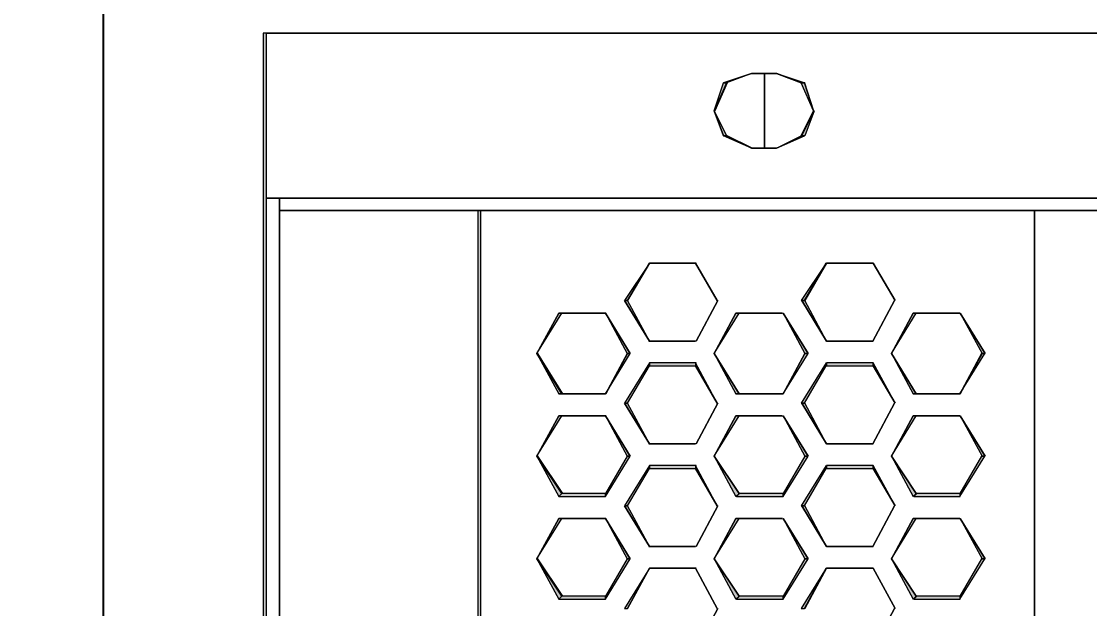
# Model space of a CAD drawing. Header units: millimetres. Extents: x -11 to 1219, y 0 to 1751.
# Drawn here: x 667.7 to 811.8, y 1519.3 to 1598.5 of the extents above; entities that cross this region are included whole.
import ezdxf

# ---------------------------------------------------------------- set-up
doc = ezdxf.new("R2010")
doc.units = ezdxf.units.MM
doc.header["$LTSCALE"] = 10
doc.layers.get('Defpoints').update_dxf_attribs({"linetype": 'CONTINUOUS'})
for name, color, linetype in [('1', 7, 'CONTINUOUS'), ('PDF2_Geometry', 7, 'CONTINUOUS'), ('PDF2_Solid Fills', 7, 'CONTINUOUS'), ('PSYMS', 7, 'CONTINUOUS')]:
    doc.layers.add(name, color=color, linetype=linetype)
doc.styles.get("Standard").update_dxf_attribs({"font": '', "width": 0.8})
doc.styles.get('Standard').set_extended_font_data('Meiryo UI')
doc.dimstyles.get("Standard").update_dxf_attribs({"dimtxt": 8, "dimasz": 2, "dimexe": 1.5, "dimexo": 1.5, "dimgap": 1.8, "dimtad": 1, "dimdec": 3, "dimdsep": 46, "dimtxsty": 'Standard', "dimcen": 0, "dimclrd": 4, "dimclre": 4, "dimclrt": 4, "dimadec": 0, "dimazin": 0, "dimtfac": 1, "dimtdec": 3, "dimtmove": 0, "dimatfit": 3, "dimfxl": 1, "dimtolj": 1, "dimtzin": 1, "dimarcsym": 0})

# ---------------------------------------------------------------- blocks, each defined once
blk = doc.blocks.new('Sinee')
at = {"layer": 'PDF2_Geometry', "lineweight": 5}
for points in [[(389.45, 0), (0, 0)], [(389.45, 0), (0, 0)], [(0, 0), (-0.42, 0), (-0.42, -696.11), (0, -696.11)], [(65.42, -5.45), (61.64, -6.71)], [(65.42, -5.45), (62.06, -6.71), (61.64, -6.71)], [(68.77, -5.45), (65.42, -5.45)], [(68.77, -5.45), (65.42, -5.45)], [(67.17, -5.45), (67.17, -15.52)], [(67.17, -5.45), (67.17, -15.52)], [(72.13, -6.71), (68.77, -5.45)], [(72.62, -6.71), (72.2, -6.71), (68.84, -5.45)], [(61.64, -6.71), (62.06, -6.71), (60.39, -10.48)], [(62.13, -6.71), (60.46, -10.48)], [(73.8, -10.48), (72.13, -6.71), (72.55, -6.71)], [(73.8, -10.48), (72.55, -6.71)], [(60.39, -10.48), (61.64, -13.84)], [(60.39, -10.48), (62.06, -13.84), (61.64, -13.84)], [(72.13, -13.84), (73.8, -10.48)], [(72.62, -13.84), (72.2, -13.84), (73.87, -10.48)], [(61.64, -13.84), (62.06, -13.84), (65.42, -15.52)], [(62.13, -13.84), (65.49, -15.52)], [(68.77, -15.52), (72.55, -13.84)], [(68.77, -15.52), (72.13, -13.84), (72.55, -13.84)], [(65.42, -15.52), (68.77, -15.52)], [(65.42, -15.52), (68.77, -15.52)], [(0, -22.23), (390, -22.35)], [(0, -22.23), (390, -22.23)], [(1.75, -22.23), (1.75, -673.88)], [(1.75, -22.23), (1.75, -673.88)], [(390, -23.9), (1.68, -23.9)], [(390, -23.9), (1.68, -23.9)], [(103.58, -23.9), (28.52, -23.9)], [(28.93, -23.9), (28.52, -23.9), (28.52, -672.21), (28.93, -672.21)], [(103.58, -23.9), (28.93, -23.9)], [(103.58, -672.21), (103.58, -23.91)], [(103.58, -672.21), (103.58, -23.91)], [(48.29, -36.06), (48.71, -36.06), (51.65, -31.03)], [(48.71, -36.06), (51.65, -31.03)], [(51.65, -31.03), (57.94, -31.03)], [(51.65, -31.03), (57.94, -31.03)], [(57.87, -31.03), (60.81, -36.06)], [(57.87, -31.03), (60.81, -36.06)], [(72.13, -36.06), (72.55, -36.06), (75.48, -31.03)], [(72.62, -36.06), (75.55, -31.03)], [(75.55, -31.03), (81.84, -31.03)], [(75.55, -31.03), (81.84, -31.03)], [(81.84, -31.03), (84.78, -36.06)], [(81.84, -31.03), (84.78, -36.06)], [(51.65, -41.52), (48.29, -36.06)], [(51.65, -41.52), (48.71, -36.06), (48.29, -36.06)], [(60.88, -36.06), (57.94, -41.52)], [(60.88, -36.06), (57.94, -41.52)], [(75.55, -41.52), (72.2, -36.06)], [(75.55, -41.52), (72.62, -36.06), (72.2, -36.06)], [(84.71, -36.06), (81.77, -41.52)], [(84.71, -36.06), (81.77, -41.52)], [(36.48, -43.19), (39.42, -37.74)], [(36.48, -43.19), (39.84, -37.74), (39.42, -37.74)], [(39.42, -37.74), (45.71, -37.74)], [(39.91, -37.74), (45.78, -37.74)], [(45.71, -37.74), (49.06, -43.19)], [(45.71, -37.74), (48.64, -43.19), (49.06, -43.19)], [(60.39, -43.19), (63.32, -37.74)], [(60.39, -43.19), (63.74, -37.74), (63.32, -37.74)], [(63.32, -37.74), (69.61, -37.74)], [(63.74, -37.74), (69.61, -37.74)], [(69.68, -37.74), (73.04, -43.19)], [(69.68, -37.74), (72.62, -43.19), (73.04, -43.19)], [(84.29, -43.19), (87.22, -37.74)], [(84.29, -43.19), (87.64, -37.74), (87.22, -37.74)], [(87.22, -37.74), (93.51, -37.74)], [(87.64, -37.74), (93.51, -37.74)], [(93.58, -37.74), (96.94, -43.19)], [(93.58, -37.74), (96.52, -43.19), (96.94, -43.19)], [(57.87, -41.52), (51.58, -41.52)], [(57.87, -41.52), (51.58, -41.52)], [(81.84, -41.52), (75.55, -41.52)], [(81.84, -41.52), (75.55, -41.52)], [(39.42, -48.64), (39.84, -48.64), (36.48, -43.19)], [(39.91, -48.64), (36.55, -43.19)], [(49.06, -43.19), (48.64, -43.19), (45.71, -48.64)], [(48.71, -43.19), (45.78, -48.64)], [(63.74, -48.64), (60.39, -43.19)], [(63.32, -48.64), (63.74, -48.64), (60.39, -43.19)], [(72.62, -43.19), (69.68, -48.64)], [(73.04, -43.19), (72.62, -43.19), (69.68, -48.64)], [(87.64, -48.64), (84.29, -43.19)], [(87.22, -48.64), (87.64, -48.64), (84.29, -43.19)], [(96.87, -43.19), (96.45, -43.19), (93.51, -48.64)], [(96.52, -43.19), (93.58, -48.64)], [(48.29, -49.9), (48.71, -49.9), (51.65, -44.87), (51.65, -44.45)], [(57.94, -44.45), (51.65, -44.45), (51.65, -44.87), (57.94, -44.87)], [(57.87, -44.45), (57.87, -44.87), (60.81, -49.9)], [(72.13, -49.9), (72.55, -49.9), (75.48, -44.87), (75.48, -44.45)], [(81.84, -44.45), (75.55, -44.45), (75.55, -44.87), (81.84, -44.87)], [(81.84, -44.45), (81.84, -44.87), (84.78, -49.9)], [(57.87, -44.87), (60.81, -49.9)], [(81.84, -44.87), (84.78, -49.9)], [(45.71, -48.64), (39.42, -48.64)], [(45.71, -48.64), (39.42, -48.64), (39.84, -48.64)], [(69.68, -48.64), (63.39, -48.64)], [(69.68, -48.64), (63.39, -48.64), (63.81, -48.64)], [(93.58, -48.64), (87.29, -48.64)], [(93.58, -48.64), (87.29, -48.64), (87.71, -48.64)], [(51.65, -55.35), (48.29, -49.9)], [(51.65, -55.35), (48.71, -49.9), (48.29, -49.9)], [(60.88, -49.9), (57.94, -55.35)], [(60.88, -49.9), (57.94, -55.35)], [(75.55, -55.35), (72.2, -49.9)], [(75.55, -55.35), (72.62, -49.9), (72.2, -49.9)], [(84.71, -49.9), (81.77, -55.35)], [(84.71, -49.9), (81.77, -55.35)], [(36.48, -57.03), (39.42, -51.58)], [(36.48, -57.03), (39.84, -51.58), (39.42, -51.58)], [(39.42, -51.58), (45.71, -51.58)], [(39.91, -51.58), (45.78, -51.58)], [(45.71, -51.58), (49.06, -57.03)], [(45.71, -51.58), (48.64, -57.03), (49.06, -57.03)], [(60.39, -57.03), (63.32, -51.58)], [(60.39, -57.03), (63.74, -51.58), (63.32, -51.58)], [(63.32, -51.58), (69.61, -51.58)], [(63.74, -51.58), (69.61, -51.58)], [(69.68, -51.58), (73.04, -57.03)], [(69.68, -51.58), (72.62, -57.03), (73.04, -57.03)], [(84.29, -57.03), (87.22, -51.58)], [(84.29, -57.03), (87.64, -51.58), (87.22, -51.58)], [(87.22, -51.58), (93.51, -51.58)], [(87.64, -51.58), (93.51, -51.58)], [(93.58, -51.58), (96.94, -57.03)], [(93.58, -51.58), (96.52, -57.03), (96.94, -57.03)], [(57.87, -55.35), (51.58, -55.35)], [(57.87, -55.35), (51.58, -55.35)], [(81.84, -55.35), (75.55, -55.35)], [(81.84, -55.35), (75.55, -55.35)], [(39.42, -62.48), (39.84, -62.06), (36.48, -57.03)], [(39.91, -62.06), (36.55, -57.03)], [(49.06, -57.03), (48.64, -57.03), (45.71, -62.06), (45.71, -62.48)], [(63.74, -62.06), (60.39, -57.03)], [(63.32, -62.48), (63.74, -62.06), (60.39, -57.03)], [(73.04, -57.03), (72.62, -57.03), (69.68, -62.06), (69.68, -62.48)], [(87.64, -62.06), (84.29, -57.03)], [(87.22, -62.48), (87.64, -62.06), (84.29, -57.03)], [(96.87, -57.03), (96.45, -57.03), (93.51, -62.06), (93.51, -62.48)], [(48.29, -63.74), (48.71, -63.74), (51.65, -58.71), (51.65, -58.29)], [(57.94, -58.29), (51.65, -58.29), (51.65, -58.71), (57.94, -58.71)], [(57.87, -58.29), (57.87, -58.71), (60.81, -63.74)], [(57.87, -58.71), (60.81, -63.74)], [(72.13, -63.74), (72.55, -63.74), (75.48, -58.71), (75.48, -58.29)], [(81.84, -58.29), (75.55, -58.29), (75.55, -58.71), (81.84, -58.71)], [(81.84, -58.29), (81.84, -58.71), (84.78, -63.74)], [(81.84, -58.71), (84.78, -63.74)], [(45.71, -62.48), (45.71, -62.06), (39.84, -62.06), (39.42, -62.48)], [(69.68, -62.48), (69.68, -62.06), (63.81, -62.06), (63.39, -62.48)], [(93.58, -62.48), (93.58, -62.06), (87.71, -62.06), (87.29, -62.48)], [(51.65, -69.19), (48.29, -63.74)], [(51.65, -69.19), (48.71, -63.74), (48.29, -63.74)], [(60.88, -63.74), (57.94, -69.19)], [(60.88, -63.74), (57.94, -69.19)], [(75.55, -69.19), (72.2, -63.74)], [(75.55, -69.19), (72.62, -63.74), (72.2, -63.74)], [(84.71, -63.74), (81.77, -69.19)], [(84.71, -63.74), (81.77, -69.19)], [(36.48, -70.87), (39.42, -65.42)], [(36.48, -70.87), (39.84, -65.42), (39.42, -65.42)], [(39.42, -65.42), (45.71, -65.42)], [(39.91, -65.42), (45.78, -65.42)], [(45.71, -65.42), (49.06, -70.87)], [(45.71, -65.42), (48.64, -70.87), (49.06, -70.87)], [(60.39, -70.87), (63.32, -65.42)], [(60.39, -70.87), (63.74, -65.42), (63.32, -65.42)], [(63.32, -65.42), (69.61, -65.42)], [(63.74, -65.42), (69.61, -65.42)], [(69.68, -65.42), (73.04, -70.87)], [(69.68, -65.42), (72.62, -70.87), (73.04, -70.87)], [(84.29, -70.87), (87.22, -65.42)], [(84.29, -70.87), (87.64, -65.42), (87.22, -65.42)], [(87.22, -65.42), (93.51, -65.42)], [(87.64, -65.42), (93.51, -65.42)], [(93.58, -65.42), (96.94, -70.87)], [(93.58, -65.42), (96.52, -70.87), (96.94, -70.87)], [(57.87, -69.19), (51.58, -69.19)], [(57.87, -69.19), (51.58, -69.19)], [(81.84, -69.19), (75.55, -69.19)], [(81.84, -69.19), (75.55, -69.19)], [(39.42, -76.32), (39.84, -75.9), (36.48, -70.87)], [(39.91, -75.9), (36.55, -70.87)], [(49.06, -70.87), (48.64, -70.87), (45.71, -75.9), (45.71, -76.32)], [(63.74, -75.9), (60.39, -70.87)], [(63.32, -76.32), (63.74, -75.9), (60.39, -70.87)], [(73.04, -70.87), (72.62, -70.87), (69.68, -75.9), (69.68, -76.32)], [(87.64, -75.9), (84.29, -70.87)], [(87.22, -76.32), (87.64, -75.9), (84.29, -70.87)], [(96.87, -70.87), (96.45, -70.87), (93.51, -75.9), (93.51, -76.32)], [(48.29, -77.58), (48.71, -77.58), (51.65, -72.13)], [(48.71, -77.58), (51.65, -72.13)], [(51.65, -72.13), (57.94, -72.13)], [(51.65, -72.13), (57.94, -72.13)], [(57.87, -72.13), (60.81, -77.58)], [(57.87, -72.13), (60.81, -77.58)], [(72.13, -77.58), (72.55, -77.58), (75.48, -72.13)], [(72.62, -77.58), (75.55, -72.13)], [(75.55, -72.13), (81.84, -72.13)], [(75.55, -72.13), (81.84, -72.13)], [(81.84, -72.13), (84.78, -77.58)], [(81.84, -72.13), (84.78, -77.58)], [(45.71, -76.32), (45.71, -75.9), (39.84, -75.9), (39.42, -76.32)], [(69.68, -76.32), (69.68, -75.9), (63.81, -75.9), (63.39, -76.32)], [(93.58, -76.32), (93.58, -75.9), (87.71, -75.9), (87.29, -76.32)], [(60.88, -77.58), (57.94, -83.03)], [(60.88, -77.58), (57.94, -83.03)], [(84.71, -77.58), (81.77, -83.03)], [(84.71, -77.58), (81.77, -83.03)]]:
    blk.add_lwpolyline(points, close=True, dxfattribs=at)
for points in [[(389.45, 0), (0, 0), (389.45, 0)], [(68.77, -5.45), (65.42, -5.45), (68.77, -5.45)], [(67.17, -5.45), (67.17, -15.52), (67.17, -5.45)], [(65.42, -15.52), (68.77, -15.52), (65.42, -15.52)], [(0, -22.23), (1.75, -22.23)], [(1.75, -22.23), (1.75, -673.88), (1.75, -22.23)], [(390, -23.9), (1.68, -23.9), (390, -23.9)], [(103.58, -23.9), (28.52, -23.9), (103.58, -23.9)], [(103.58, -672.21), (103.58, -23.91), (103.58, -672.21)], [(51.65, -31.03), (57.94, -31.03), (51.65, -31.03)], [(57.87, -31.03), (60.81, -36.06), (57.87, -31.03)], [(75.55, -31.03), (81.84, -31.03), (75.55, -31.03)], [(81.84, -31.03), (84.78, -36.06), (81.84, -31.03)], [(60.88, -36.06), (57.94, -41.52), (60.88, -36.06)], [(84.71, -36.06), (81.77, -41.52), (84.71, -36.06)], [(39.42, -37.74), (45.71, -37.74), (39.42, -37.74)], [(63.32, -37.74), (69.61, -37.74), (63.32, -37.74)], [(87.22, -37.74), (93.51, -37.74), (87.22, -37.74)], [(57.87, -41.52), (51.58, -41.52), (57.87, -41.52)], [(81.84, -41.52), (75.55, -41.52), (81.84, -41.52)], [(45.71, -48.64), (39.42, -48.64), (45.71, -48.64)], [(69.68, -48.64), (63.39, -48.64), (69.68, -48.64)], [(93.58, -48.64), (87.29, -48.64), (93.58, -48.64)], [(60.88, -49.9), (57.94, -55.35), (60.88, -49.9)], [(84.71, -49.9), (81.77, -55.35), (84.71, -49.9)], [(39.42, -51.58), (45.71, -51.58), (39.42, -51.58)], [(63.32, -51.58), (69.61, -51.58), (63.32, -51.58)], [(87.22, -51.58), (93.51, -51.58), (87.22, -51.58)], [(57.87, -55.35), (51.58, -55.35), (57.87, -55.35)], [(81.84, -55.35), (75.55, -55.35), (81.84, -55.35)], [(60.88, -63.74), (57.94, -69.19), (60.88, -63.74)], [(84.71, -63.74), (81.77, -69.19), (84.71, -63.74)], [(39.42, -65.42), (45.71, -65.42), (39.42, -65.42)], [(63.32, -65.42), (69.61, -65.42), (63.32, -65.42)], [(87.22, -65.42), (93.51, -65.42), (87.22, -65.42)], [(57.87, -69.19), (51.58, -69.19), (57.87, -69.19)], [(81.84, -69.19), (75.55, -69.19), (81.84, -69.19)], [(51.65, -72.13), (57.94, -72.13), (51.65, -72.13)], [(57.87, -72.13), (60.81, -77.58), (57.87, -72.13)], [(75.55, -72.13), (81.84, -72.13), (75.55, -72.13)], [(81.84, -72.13), (84.78, -77.58), (81.84, -72.13)], [(60.88, -77.58), (57.94, -83.03), (60.88, -77.58)], [(84.71, -77.58), (81.77, -83.03), (84.71, -77.58)]]:
    blk.add_lwpolyline(points, dxfattribs=at)
at = {"layer": 'PDF2_Solid Fills', "lineweight": 5, "transparency": 33554559}
for points in [[(0, 0), (-0.42, 0), (0, -696.11)], [(-0.35, 0), (0.07, -696.11), (-0.35, -696.11)], [(65.42, -5.45), (61.64, -6.71), (62.06, -6.71)], [(72.62, -6.71), (72.2, -6.71), (68.84, -5.45)], [(61.64, -6.71), (62.06, -6.71), (60.39, -10.48)], [(73.8, -10.48), (72.55, -6.71), (72.13, -6.71)], [(60.39, -10.48), (61.64, -13.84), (62.06, -13.84)], [(72.62, -13.84), (72.2, -13.84), (73.87, -10.48)], [(61.64, -13.84), (62.06, -13.84), (65.42, -15.52)], [(68.77, -15.52), (72.55, -13.84), (72.13, -13.84)], [(28.93, -23.9), (28.52, -23.9), (28.93, -672.21)], [(28.59, -23.9), (29, -672.21), (28.59, -672.21)], [(48.29, -36.06), (48.71, -36.06), (51.65, -31.03)], [(72.13, -36.06), (72.55, -36.06), (75.48, -31.03)], [(51.65, -41.52), (48.29, -36.06), (48.71, -36.06)], [(75.55, -41.52), (72.2, -36.06), (72.62, -36.06)], [(36.48, -43.19), (39.42, -37.74), (39.84, -37.74)], [(45.71, -37.74), (49.06, -43.19), (48.64, -43.19)], [(60.39, -43.19), (63.32, -37.74), (63.74, -37.74)], [(69.68, -37.74), (73.04, -43.19), (72.62, -43.19)], [(84.29, -43.19), (87.22, -37.74), (87.64, -37.74)], [(93.58, -37.74), (96.94, -43.19), (96.52, -43.19)], [(39.42, -48.64), (39.84, -48.64), (36.48, -43.19)], [(49.06, -43.19), (48.64, -43.19), (45.71, -48.64)], [(63.32, -48.64), (63.74, -48.64), (60.39, -43.19)], [(73.04, -43.19), (72.62, -43.19), (69.68, -48.64)], [(87.22, -48.64), (87.64, -48.64), (84.29, -43.19)], [(96.87, -43.19), (96.45, -43.19), (93.51, -48.64)], [(48.29, -49.9), (48.71, -49.9), (51.65, -44.45)], [(48.71, -49.9), (51.65, -44.45), (51.65, -44.87)], [(51.65, -44.45), (51.65, -44.87), (57.94, -44.45)], [(51.65, -44.87), (57.94, -44.45), (57.94, -44.87)], [(57.87, -44.45), (57.87, -44.87), (60.81, -49.9)], [(72.13, -49.9), (72.55, -49.9), (75.48, -44.45)], [(72.62, -49.9), (75.55, -44.45), (75.55, -44.87)], [(75.55, -44.45), (75.55, -44.87), (81.84, -44.45)], [(75.55, -44.87), (81.84, -44.45), (81.84, -44.87)], [(81.84, -44.45), (81.84, -44.87), (84.78, -49.9)], [(51.65, -55.35), (48.29, -49.9), (48.71, -49.9)], [(75.55, -55.35), (72.2, -49.9), (72.62, -49.9)], [(36.48, -57.03), (39.42, -51.58), (39.84, -51.58)], [(45.71, -51.58), (49.06, -57.03), (48.64, -57.03)], [(60.39, -57.03), (63.32, -51.58), (63.74, -51.58)], [(69.68, -51.58), (73.04, -57.03), (72.62, -57.03)], [(84.29, -57.03), (87.22, -51.58), (87.64, -51.58)], [(93.58, -51.58), (96.94, -57.03), (96.52, -57.03)], [(39.42, -62.48), (39.84, -62.06), (36.48, -57.03)], [(49.06, -57.03), (48.64, -57.03), (45.71, -62.48)], [(48.71, -57.03), (45.78, -62.48), (45.78, -62.06)], [(63.32, -62.48), (63.74, -62.06), (60.39, -57.03)], [(73.04, -57.03), (72.62, -57.03), (69.68, -62.48)], [(72.62, -57.03), (69.68, -62.48), (69.68, -62.06)], [(87.22, -62.48), (87.64, -62.06), (84.29, -57.03)], [(96.87, -57.03), (96.45, -57.03), (93.51, -62.48)], [(96.52, -57.03), (93.58, -62.48), (93.58, -62.06)], [(48.29, -63.74), (48.71, -63.74), (51.65, -58.29)], [(48.71, -63.74), (51.65, -58.29), (51.65, -58.71)], [(51.65, -58.29), (51.65, -58.71), (57.94, -58.29)], [(51.65, -58.71), (57.94, -58.29), (57.94, -58.71)], [(57.87, -58.29), (57.87, -58.71), (60.81, -63.74)], [(72.13, -63.74), (72.55, -63.74), (75.48, -58.29)], [(72.62, -63.74), (75.55, -58.29), (75.55, -58.71)], [(75.55, -58.29), (75.55, -58.71), (81.84, -58.29)], [(75.55, -58.71), (81.84, -58.29), (81.84, -58.71)], [(81.84, -58.29), (81.84, -58.71), (84.78, -63.74)], [(45.71, -62.48), (45.71, -62.06), (39.42, -62.48)], [(45.71, -62.06), (39.42, -62.48), (39.84, -62.06)], [(69.68, -62.48), (69.68, -62.06), (63.39, -62.48)], [(69.68, -62.06), (63.39, -62.48), (63.81, -62.06)], [(93.58, -62.48), (93.58, -62.06), (87.29, -62.48)], [(93.58, -62.06), (87.29, -62.48), (87.71, -62.06)], [(51.65, -69.19), (48.29, -63.74), (48.71, -63.74)], [(75.55, -69.19), (72.2, -63.74), (72.62, -63.74)], [(36.48, -70.87), (39.42, -65.42), (39.84, -65.42)], [(45.71, -65.42), (49.06, -70.87), (48.64, -70.87)], [(60.39, -70.87), (63.32, -65.42), (63.74, -65.42)], [(69.68, -65.42), (73.04, -70.87), (72.62, -70.87)], [(84.29, -70.87), (87.22, -65.42), (87.64, -65.42)], [(93.58, -65.42), (96.94, -70.87), (96.52, -70.87)], [(39.42, -76.32), (39.84, -75.9), (36.48, -70.87)], [(49.06, -70.87), (48.64, -70.87), (45.71, -76.32)], [(48.71, -70.87), (45.78, -76.32), (45.78, -75.9)], [(63.32, -76.32), (63.74, -75.9), (60.39, -70.87)], [(73.04, -70.87), (72.62, -70.87), (69.68, -76.32)], [(72.62, -70.87), (69.68, -76.32), (69.68, -75.9)], [(87.22, -76.32), (87.64, -75.9), (84.29, -70.87)], [(96.87, -70.87), (96.45, -70.87), (93.51, -76.32)], [(96.52, -70.87), (93.58, -76.32), (93.58, -75.9)], [(48.29, -77.58), (48.71, -77.58), (51.65, -72.13)], [(72.13, -77.58), (72.55, -77.58), (75.48, -72.13)], [(45.71, -76.32), (45.71, -75.9), (39.42, -76.32)], [(45.71, -75.9), (39.42, -76.32), (39.84, -75.9)], [(69.68, -76.32), (69.68, -75.9), (63.39, -76.32)], [(69.68, -75.9), (63.39, -76.32), (63.81, -75.9)], [(93.58, -76.32), (93.58, -75.9), (87.29, -76.32)], [(93.58, -75.9), (87.29, -76.32), (87.71, -75.9)]]:
    blk.add_solid(points, dxfattribs=at)
blk = doc.blocks.new('*D145')
at = {"layer": 'Defpoints', "color": 0, "transparency": 16777216}
for p in [(689.01, 1605.43), (678.76, 855.22), (685.87, 855.22)]:
    blk.add_point(p, dxfattribs=at)
at = {"layer": 'PSYMS', "color": 4, "lineweight": -2, "transparency": 16777216}
for p, q in [((687.51, 1605.43), (677.26, 1605.43)), ((678.76, 1603.43), (678.76, 857.22)), ((684.37, 855.22), (677.26, 855.22))]:
    blk.add_line(p, q, dxfattribs=at)
at = {"layer": 'PSYMS', "color": 4, "transparency": 16777216}
for points in [[(678.43, 1603.43), (679.09, 1603.43), (678.76, 1605.43)], [(678.43, 857.22), (679.09, 857.22), (678.76, 855.22)]]:
    blk.add_solid(points, dxfattribs=at)
at = {"layer": 'PSYMS', "color": 4, "transparency": 16777216, "insert": (672.96, 1230.32), "char_height": 8, "attachment_point": 5, "rotation": 90}
blk.add_mtext('\\A1;750.212', dxfattribs=at)

msp = doc.modelspace()

# ---------------------------------------------------------------- block references
at = {"layer": '1'}
msp.add_blockref('Sinee', (700.7639, 1596.8942), dxfattribs=at)

# ---------------------------------------------------------------- dimensions: what is measured, and where the dimension line sits
at = {"layer": 'PSYMS', "color": 7, "true_color": 0xffffff}
dim = msp.add_linear_dim(base=(678.7602, 855.2177), p1=(689.0143, 1605.4294), p2=(685.8663, 855.2177), angle=90, dimstyle='Standard', dxfattribs=at)
dim.commit()
dim.dimension.update_dxf_attribs({"geometry": '*D145', "text_midpoint": (672.9602, 1230.3235)})

doc.saveas('drawing.dxf')
